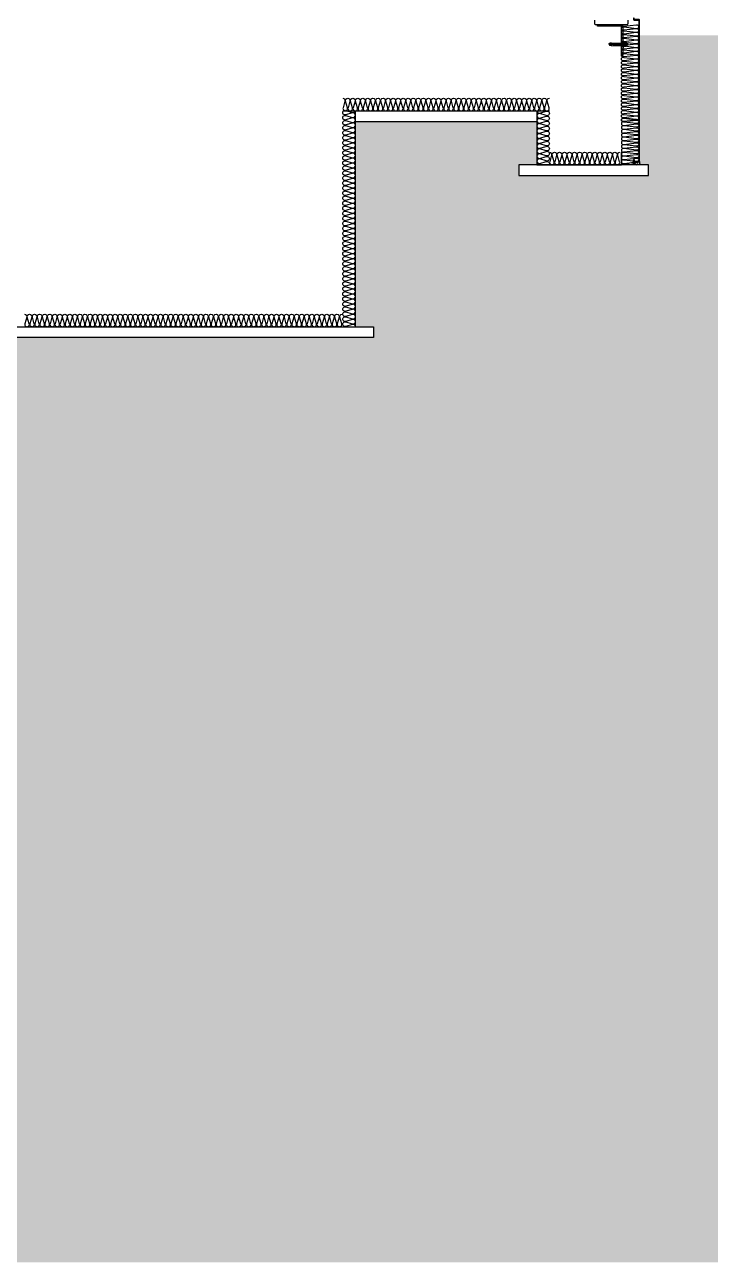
# Model space of a CAD drawing. Header units: millimetres. Extents: x 17311 to 801382, y -242618 to -104888.
# Drawn here: x 152504 to 156312, y -162158 to -155280 of the extents above; entities that cross this region are included whole.
import ezdxf

# ---------------------------------------------------------------- set-up
doc = ezdxf.new("R2010")
doc.units = ezdxf.units.MM
doc.header["$LTSCALE"] = 250
doc.linetypes.add('CENTER', pattern=[50.8, 31.75, -6.35, 6.35, -6.35])
doc.linetypes.add('HIDDEN2', pattern=[4.7625, 3.175, -1.5875])
for name, color, linetype in [('A-ETC-8', 8, 'Continuous'), ('A-FIN', 6, 'Continuous'), ('A-버림CONC', 4, 'Continuous'), ('EXTRUSION', 7, 'Continuous'), ('fastener', 1, 'Continuous'), ('ISL', 251, 'Continuous'), ('S-TEEL', 4, 'Continuous'), ('SCREW', 1, 'Continuous'), ('SEALANT', 252, 'Continuous'), ('지반', 254, 'Continuous')]:
    doc.layers.add(name, color=color, linetype=linetype)

# ---------------------------------------------------------------- blocks, each defined once
blk = doc.blocks.new('m12 set anchor')
at = {"layer": 'A-ETC-8'}
for p, q in [((-11, 5.5), (-11, 12.5)), ((-10.8, 3), (-0.5, 4)), ((-10.8, 0), (-10.8, 3)), ((-10.8, 0), (-0.5, 1)), ((-10.8, 0), (0.5, 0)), ((0, 14), (-9.5, 14)), ((0, 4), (-9.5, 4)), ((-4.8, 21), (-6, 19.8)), ((-6, 19.8), (6, 19.8)), ((-6, -49), (-6, 19.8)), ((-5.5, 5.5), (-5.5, 12.5)), ((-4.8, 21), (4.8, 21)), ((-4.8, -49), (-4.8, 21)), ((-0.5, 1), (-0.5, 4)), ((10.7, 3), (-0.5, 3)), ((0, 26), (0, -84)), ((0, 14), (9.5, 14)), ((0, 4), (9.5, 4)), ((0.5, 2), (10.7, 3)), ((0.5, -1), (0.5, 2)), ((0.5, -1), (10.7, 0)), ((6, 19.8), (4.8, 21)), ((4.8, -49), (4.8, 21)), ((5.5, 5.5), (5.5, 12.5)), ((6, -49), (6, 19.8)), ((10.7, 0), (10.7, 3)), ((11, 5.5), (11, 12.5)), ((-8.2, -67), (-7, -49)), ((-3.6, -67), (-8.2, -67)), ((-7, -49), (0, -49)), ((6, -46.6), (-6, -46.6)), ((-6, -67), (-6, -76.6)), ((2.6, -60.8), (-3.6, -54.7)), ((2.9, -60.5), (-3.2, -54.4)), ((-2.4, -64.1), (1.2, -64.1)), ((-2.4, -64.6), (1.2, -64.6)), ((-2.4, -67), (0, -67)), ((0, -49), (3.9, -49)), ((0, -67), (8.2, -67)), ((7, -49), (4.4, -49)), ((6, -67), (6, -76.6)), ((8.2, -67), (7, -49)), ((6, -69.4), (-6, -69.4)), ((6, -70.6), (-6, -70.6)), ((0, -79), (-6, -76.6)), ((-6, -76.6), (0, -76.6)), ((6, -76.6), (0, -76.6)), ((0, -79), (6, -76.6))]:
    blk.add_line(p, q, dxfattribs=at)
for centre, radius, start, end in [((-9.5, 12.5), 1.47, 90, 180), ((-9.5, 5.5), 1.47, 180, 270), ((-7, 12.5), 1.47, 0, 90), ((-7, 5.5), 1.47, 270, 0), ((-4, 12.5), 1.47, 90, 180), ((-4, 5.5), 1.47, 180, 270), ((4, 12.5), 1.47, 0, 90), ((4, 5.5), 1.47, 270, 0), ((7, 12.5), 1.47, 90, 180), ((7, 5.5), 1.47, 180, 270), ((9.5, 12.5), 1.47, 0, 90), ((9.5, 5.5), 1.47, 270, 0), ((-2.4, -53.5), 1.68, 45, 225), ((-2.4, -65.8), 1.68, 90, 225.58469), ((-2.4, -53.5), 1.2, 45, 225), ((-2.4, -65.8), 1.2, 90, 270), ((1, -50.1), 3.6, 225, 18.03778), ((1, -50.1), 3.12, 225, 20.93335), ((1.2, -62.2), 2.4, 270, 45), ((1.2, -62.2), 1.92, 270, 45)]:
    blk.add_arc(centre, radius, start, end, dxfattribs=at)
blk = doc.blocks.new('PH-4-16')
at = {"layer": 'SCREW'}
for p, q in [((-1.5, 0), (-1.5, -1)), ((1.5, 0), (1.5, -1.6)), ((0.1, -0.9), (-2, -1.2)), ((-2, -1.2), (-1.5, -1)), ((0.1, -1), (-2, -1.3)), ((-2, -1.3), (-1.5, -1.5)), ((2, -1.8), (-2, -2.4)), ((-2, -2.4), (-1.5, -2.2)), ((-2, -2.5), (-1.5, -2.7)), ((2, -3), (-2, -3.7)), ((-2, -3.6), (-1.5, -3.5)), ((-2, -3.8), (-1.5, -4)), ((2, -4.3), (-2, -4.9)), ((-2, -4.9), (-1.5, -4.7)), ((-2, -5), (-1.5, -5.2)), ((2, -5.5), (-2, -6.2)), ((-2, -6.1), (-1.5, -5.9)), ((-2, -6.2), (-1.5, -6.4)), ((2, -6.7), (-2, -7.4)), ((-2, -7.4), (-1.5, -7.2)), ((-2, -7.5), (-1.5, -7.7)), ((2, -8), (-2, -8.6)), ((-2, -8.6), (-1.5, -8.4)), ((-2, -8.7), (-1.5, -8.9)), ((2, -9.2), (-2, -9.9)), ((-2, -9.9), (-1.5, -9.7)), ((-2, -10), (-1.5, -10.2)), ((2, -10.5), (-2, -11.1)), ((-2, -11.1), (-1.5, -10.9)), ((-2, -11.2), (-1.5, -11.4)), ((2, -1.9), (-2, -2.5)), ((2, -3.1), (-2, -3.8)), ((2, -4.4), (-2, -5)), ((2, -5.6), (-2, -6.3)), ((2, -6.9), (-2, -7.5)), ((2, -8.1), (-2, -8.7)), ((2, -9.3), (-2, -10)), ((2, -10.6), (-2, -11.2)), ((0.1, -0.9), (-1.5, -1)), ((0.1, -1), (-1.5, -1.5)), ((-1.5, -1.5), (-1.5, -2.2)), ((1.5, -1.6), (-1.5, -2.2)), ((1.5, -2.1), (-1.5, -2.7)), ((-1.5, -2.7), (-1.5, -3.5)), ((1.5, -2.8), (-1.5, -3.5)), ((1.5, -3.3), (-1.5, -4)), ((1.5, -4.1), (-1.5, -4.7)), ((1.5, -4.6), (-1.5, -5.2)), ((-1.5, -5.2), (-1.5, -5.9)), ((1.5, -5.3), (-1.5, -5.9)), ((1.5, -5.8), (-1.5, -6.4)), ((-1.5, -6.4), (-1.5, -7.2)), ((1.5, -6.5), (-1.5, -7.2)), ((1.5, -7.1), (-1.5, -7.7)), ((-1.5, -7.7), (-1.5, -8.4)), ((1.5, -7.8), (-1.5, -8.4)), ((1.5, -8.3), (-1.5, -8.9)), ((-1.5, -8.9), (-1.5, -9.7)), ((1.5, -9), (-1.5, -9.7)), ((1.5, -9.5), (-1.5, -10.2)), ((-1.5, -10.2), (-1.5, -10.9)), ((1.5, -10.3), (-1.5, -10.9)), ((1.5, -10.8), (-1.5, -11.4)), ((-1.5, -11.4), (-1.5, -14.5)), ((-1.5, -14.5), (-1.1, -14.5)), ((0, -16), (-1.5, -14.5)), ((-1.1, -12.6), (-1.1, -14.5)), ((-1.1, -14.5), (0, -16)), ((0, -16), (1.5, -14.5)), ((1.5, -14.5), (0.4, -12.2)), ((1.5, -1.6), (2, -1.8)), ((2, -1.9), (1.5, -2.1)), ((1.5, -2.1), (1.5, -2.8)), ((2, -3), (1.5, -2.8)), ((2, -3.1), (1.5, -3.3)), ((1.5, -3.3), (1.5, -4.1)), ((2, -4.3), (1.5, -4.1)), ((2, -4.4), (1.5, -4.6)), ((1.5, -4.6), (1.5, -5.3)), ((2, -5.5), (1.5, -5.3)), ((2, -5.6), (1.5, -5.8)), ((1.5, -5.8), (1.5, -6.5)), ((2, -6.7), (1.5, -6.5)), ((2, -6.9), (1.5, -7.1)), ((1.5, -7.1), (1.5, -7.8)), ((2, -8), (1.5, -7.8)), ((2, -8.1), (1.5, -8.3)), ((1.5, -8.3), (1.5, -9)), ((2, -9.2), (1.5, -9)), ((2, -9.3), (1.5, -9.5)), ((1.5, -9.5), (1.5, -10.3)), ((2, -10.5), (1.5, -10.3)), ((2, -10.6), (1.5, -10.8)), ((1.5, -10.8), (1.5, -14.5))]:
    blk.add_line(p, q, dxfattribs=at)
at = {"layer": 'SCREW', "color": 1, "linetype": 'CENTER'}
blk.add_line((0, 4), (0, -17.7), dxfattribs=at)
at = {"layer": 'SCREW', "linetype": 'HIDDEN2'}
blk.add_line((-1.5, -4), (-1.5, -4.7), dxfattribs=at)
at = {"layer": 'SCREW'}
blk.add_lwpolyline([(3.5, 1), (3.5, 0), (-3.5, 0), (-3.5, 1, -0.336479), (-2.5, 2.2, -0.138717), (2.5, 2.2, -0.336479)], format="xyb", close=True, dxfattribs=at)
blk.add_lwpolyline([(-2.5, 2.2), (-2.3, 2), (-2.1, 1.9), (-1.8, 1.9), (-1.5, 2), (-1.3, 2), (-1, 2.1), (-0.8, 2.1), (-0.7, 2.1), (-0.6, 2.1), (-0.5, 2), (-0.5, 1.8), (-0.5, 1.6), (-0.5, 1.4), (-0.5, 1.2), (-0.5, 1), (-0.5, 0.8), (-0.4, 0.7), (-0.3, 0.6), (-0.1, 0.6), (0, 0.5), (0.1, 0.6), (0.3, 0.6), (0.4, 0.7), (0.5, 0.8), (0.5, 1), (0.5, 1.2), (0.5, 1.4), (0.5, 1.6), (0.5, 1.8), (0.5, 2), (0.6, 2.1), (0.7, 2.1), (0.8, 2.1), (1, 2.1), (1.3, 2), (1.5, 2), (1.8, 1.9), (2.1, 1.9), (2.3, 2), (2.5, 2.2)], dxfattribs=at)
for centre, radius, start, end in [((-1.9, -1.2), 0.0931, 139.86612, 209.92465), ((-1.9, -2.5), 0.0931, 139.86612, 209.92465), ((-1.9, -3.7), 0.0931, 139.86612, 209.92465), ((-1.9, -4.9), 0.0931, 139.86612, 209.92465), ((-1.9, -6.2), 0.0931, 139.86612, 209.92465), ((-1.9, -7.4), 0.0931, 139.86612, 209.92465), ((-1.9, -8.7), 0.0931, 139.86612, 209.92465), ((-1.9, -9.9), 0.0931, 139.86612, 209.92465), ((-1.9, -11.2), 0.0931, 139.86612, 209.92465), ((-0.3, -12.6), 0.815, 27.36497, 180), ((0, -0.9), 0.0605, 310.72712, 69.31493), ((1.9, -1.8), 0.0931, 319.86612, 29.92465), ((1.9, -3.1), 0.0931, 319.86612, 29.92465), ((1.9, -4.3), 0.0931, 319.86612, 29.92465), ((1.9, -5.6), 0.0931, 319.86612, 29.92465), ((1.9, -6.8), 0.0931, 319.86612, 29.92465), ((1.9, -8), 0.0931, 319.86612, 29.92465), ((1.9, -9.3), 0.0931, 319.86612, 29.92465), ((1.9, -10.5), 0.0931, 319.86612, 29.92465)]:
    blk.add_arc(centre, radius, start, end, dxfattribs=at)

msp = doc.modelspace()

# ---------------------------------------------------------------- hatches: boundary and pattern name
at = {"layer": '지반'}
h = msp.add_hatch(dxfattribs=at)
h.set_pattern_fill('EARTH', color=251, scale=70, angle=45)
h.paths.add_polyline_path([(19867.6, -155938.1), (19867.6, -162158.4), (170632.4, -162158.4), (170632.4, -155338.1), (155918.4, -155338.1), (155918.4, -156058.1), (155968.4, -156058.1), (155968.4, -156118.1), (155248.4, -156118.1), (155248.4, -156058.1), (155348.4, -156058.1), (155348.4, -155818.1), (154340.3, -155818.1), (154340.3, -156958.1), (154440.3, -156958.1), (154440.3, -157018.1), (151100.3, -157018.1), (151100.3, -156958.1), (151200.3, -156958.1), (151200.3, -155818.1), (147765.3, -155818.1), (147765.3, -156458.1), (147865.3, -156458.1), (147865.3, -156518.1), (146025.3, -156518.1), (146025.3, -156458.1), (146125.3, -156458.1), (146125.3, -155748.1), (134795.3, -155748.1), (134795.3, -157288.1), (134895.3, -157288.1), (134895.3, -157348.1), (134095.3, -157348.1), (134095.3, -157288.1), (134195.3, -157288.1), (134195.3, -156748.1), (127595.3, -156748.1), (127595.3, -157288.1), (127695.3, -157288.1), (127695.3, -157348.1), (126895.3, -157348.1), (126895.3, -157288.1), (126995.3, -157288.1), (126995.3, -156748.1), (117995.3, -156748.1), (117995.3, -157888.1), (118095.3, -157888.1), (118095.3, -157948.1), (114895.3, -157948.1), (114895.3, -157888.1), (114995.3, -157888.1), (114995.3, -156748.1), (107195.3, -156748.1), (107195.3, -157888.1), (107295.3, -157888.1), (107295.3, -157948.1), (104095.3, -157948.1), (104095.3, -157888.1), (104195.3, -157888.1), (104195.3, -156748.1), (96395.3, -156748.1), (96395.3, -157888.1), (96495.3, -157888.1), (96495.3, -157948.1), (93295.3, -157948.1), (93295.3, -157888.1), (93395.3, -157888.1), (93395.3, -156748.1), (92095.3, -156748.1), (92095.3, -157088.1), (92195.3, -157088.1), (92195.3, -157148.1), (90495.3, -157148.1), (90495.3, -157088.1), (90595.3, -157088.1), (90595.3, -156388.1), (91195.3, -156388.1), (91195.3, -155748.1), (86975.3, -155748.1), (86905.3, -155818.1), (85665.3, -155818.1), (85665.3, -156758.1), (85765.3, -156758.1), (85765.3, -156818.1), (82425.3, -156818.1), (82425.3, -156758.1), (82525.3, -156758.1), (82525.3, -155818.1), (80915.3, -155818.1), (80915.3, -156458.1), (81015.3, -156458.1), (81015.3, -156518.1), (79175.3, -156518.1), (79175.3, -156458.1), (79275.3, -156458.1), (79275.3, -155818.1), (77315.3, -155818.1), (77315.3, -156058.1), (77415.3, -156058.1), (77415.3, -156118.1), (76675.3, -156118.1), (76675.3, -156058.1), (76775.3, -156058.1), (76775.3, -155818.1), (75796.7, -155818.1), (75736.7, -155748.1), (74909.2, -155748.1), (74195.3, -156164.6), (74195.3, -156288.1), (75045.3, -156288.1), (75045.3, -157288.1), (75145.3, -157288.1), (75145.3, -157348.1), (73445.3, -157348.1), (73445.3, -157288.1), (73545.3, -157288.1), (73545.3, -156288.1), (73995.3, -156288.1), (73995.3, -155938.1), (73925.3, -155938.1), (73925.3, -156038.1), (73895.3, -156038.1), (73895.3, -155938.1)])

# ---------------------------------------------------------------- linework, layer by layer
at = {"layer": 'A-FIN', "elevation": 0}
for points in [[(155918.4, -156040.1), (155918.4, -155253.4, 0.414214), (155915.4, -155250.4), (155889.4, -155250.4), (155889.4, -155243.4), (155886.4, -155243.4), (155886.4, -155250.4, 0.414214), (155889.4, -155253.4), (155915.4, -155253.4), (155915.4, -156040.1)], [(155918.4, -156040.1, -0.414214), (155915.4, -156043.1), (155892.4, -156043.1), (155892.4, -156050.1), (155889.4, -156050.1), (155889.4, -156043.1, -0.414214), (155892.4, -156040.1), (155915.4, -156040.1)]]:
    msp.add_lwpolyline(points, format="xyb", dxfattribs=at)
at = {"layer": 'A-버림CONC'}
msp.add_line((154340.3, -155818.1), (155348.4, -155818.1), dxfattribs=at)
at = {"layer": 'A-버림CONC', "elevation": 0}
msp.add_lwpolyline([(155248.4, -156058.1), (155248.4, -156118.1), (155968.4, -156118.1), (155968.4, -156058.1)], close=True, dxfattribs=at)
msp.add_lwpolyline([(154340.3, -156958.1), (154440.3, -156958.1), (154440.3, -157018.1), (151100.3, -157018.1), (151100.3, -156958.1), (151200.3, -156958.1)], dxfattribs=at)
at = {"layer": 'ISL'}
msp.add_line((154270.3, -155758.1), (155418.4, -155758.1), dxfattribs=at)
at = {"layer": 'ISL', "elevation": 0}
for points in [[(155912.6, -155812.1, 0.285265), (155902.6, -155809.6), (155831.2, -155817.7, -0.509267), (155818.4, -155808.4, -0.509267), (155831.2, -155799.1), (155902.6, -155807.2, 1.372593), (155902.6, -155788.5), (155831.2, -155796.6, -0.509267), (155818.4, -155787.3, -0.509267), (155831.2, -155777.9), (155902.6, -155786, 1.372593), (155902.6, -155767.3), (155831.2, -155775.4, -0.509267), (155818.4, -155766.1, -0.509267), (155831.2, -155756.8), (155902.6, -155764.9, 1.372593), (155902.6, -155746.2), (155831.2, -155754.3, -0.509267), (155818.4, -155745, -0.509267), (155831.2, -155735.6), (155902.6, -155743.7, 1.372593), (155902.6, -155725.1), (155831.2, -155733.2, -0.509267), (155818.4, -155723.8, -0.509267), (155831.2, -155714.5), (155902.6, -155722.6, 1.372593), (155902.6, -155703.9), (155831.2, -155712, -0.509267), (155818.4, -155702.7, -0.509267), (155831.2, -155693.3), (155902.6, -155701.4, 1.372593), (155902.6, -155682.8), (155831.2, -155690.9, -0.509267), (155818.4, -155681.5, -0.509267), (155831.2, -155672.2), (155902.6, -155680.3, 1.372593), (155902.6, -155661.6), (155831.2, -155669.7, -0.509267), (155818.4, -155660.4, -0.509267), (155831.2, -155651.1), (155902.6, -155659.2, 1.372593), (155902.6, -155640.5), (155831.2, -155648.6, -0.509267), (155818.4, -155639.2, -0.509267), (155831.2, -155629.9), (155902.6, -155638, 1.372593), (155902.6, -155619.3), (155831.2, -155627.4, -0.509267), (155818.4, -155618.1, -0.509267), (155831.2, -155608.8), (155902.6, -155616.9, 1.372593), (155902.6, -155598.2), (155831.2, -155606.3, -0.509267), (155818.4, -155597, -0.509267), (155831.2, -155587.6), (155902.6, -155595.7, 1.372593), (155902.6, -155577.1), (155831.2, -155585.1, -0.509267), (155818.4, -155575.8, -0.509267), (155831.2, -155566.5), (155902.6, -155574.6, 1.372593), (155902.6, -155555.9), (155831.2, -155564, -0.509267), (155818.4, -155554.7, -0.509267), (155831.2, -155545.3), (155902.6, -155553.4, 1.372593), (155902.6, -155534.8), (155831.2, -155542.9, -0.509267), (155818.4, -155533.5, -0.509267), (155831.2, -155524.2), (155902.6, -155532.3, 1.372593), (155902.6, -155513.6), (155831.2, -155521.7, -0.509267), (155818.4, -155512.4, -0.509267), (155831.2, -155503), (155902.6, -155511.1, 1.372593), (155902.6, -155492.5), (155831.2, -155500.6, -0.509267), (155818.4, -155491.2, -0.509267), (155831.2, -155481.9), (155902.6, -155490, 1.372593), (155902.6, -155471.3), (155831.2, -155479.4, -0.509267), (155818.4, -155470.1, -0.509267), (155831.2, -155460.8), (155902.6, -155468.9, 1.372593), (155902.6, -155450.2), (155831.2, -155458.3, -0.509267), (155818.4, -155449, -0.509267), (155831.2, -155439.6), (155902.6, -155447.7, 1.372593), (155902.6, -155429), (155831.2, -155437.1, -0.509267), (155818.4, -155427.8, -0.509267), (155831.2, -155418.5), (155902.6, -155426.6, 1.372593), (155902.6, -155407.9), (155831.2, -155416, -0.509267), (155818.4, -155406.7, -0.509267), (155831.2, -155397.3), (155902.6, -155405.4, 1.372593), (155902.6, -155386.8), (155831.2, -155394.9, -0.509267), (155818.4, -155385.5, -0.509267), (155831.2, -155376.2), (155902.6, -155384.3, 1.372593), (155902.6, -155365.6), (155831.2, -155373.7, -0.509267), (155818.4, -155364.4, -0.509267), (155831.2, -155355), (155902.6, -155363.1, 1.372593), (155902.6, -155344.5), (155831.2, -155352.6, -0.509267), (155818.4, -155343.2, -0.509267), (155831.2, -155333.9), (155902.6, -155342, 1.372593), (155902.6, -155323.3), (155831.2, -155331.4, -0.509267), (155818.4, -155322.1, -0.509267), (155831.2, -155312.8), (155902.6, -155320.9, 1.372593), (155902.6, -155302.2), (155831.2, -155310.3, -0.509267), (155818.4, -155300.9, -0.509267), (155831.2, -155291.6), (155902.6, -155299.7, 1.372593), (155902.6, -155281), (155831.2, -155289.1, -0.498557), (155818.4, -155280.1)], [(154270.3, -155688.1, -0.509267), (154282.6, -155705.1), (154271.9, -155741.2, 1.372593), (154296.6, -155741.2), (154285.9, -155705.1, -0.509266), (154298.3, -155688.1, -0.509267), (154310.6, -155705.1), (154299.9, -155741.2, 1.372593), (154324.6, -155741.2), (154313.9, -155705.1, -0.509266), (154326.3, -155688.1, -0.509267), (154338.6, -155705.1), (154327.9, -155741.2, 1.372593), (154352.6, -155741.2), (154341.9, -155705.1, -0.509266), (154354.3, -155688.1, -0.509267), (154366.6, -155705.1), (154355.9, -155741.2, 1.372593), (154380.6, -155741.2), (154369.9, -155705.1, -0.509266), (154382.3, -155688.1, -0.509267), (154394.6, -155705.1), (154383.9, -155741.2, 1.372593), (154408.6, -155741.2), (154397.9, -155705.1, -0.509266), (154410.3, -155688.1, -0.509267), (154422.6, -155705.1), (154411.9, -155741.2, 1.372593), (154436.6, -155741.2), (154425.9, -155705.1, -0.509266), (154438.3, -155688.1, -0.509267), (154450.6, -155705.1), (154439.9, -155741.2, 1.372593), (154464.6, -155741.2), (154453.9, -155705.1, -0.509266), (154466.3, -155688.1, -0.509267), (154478.6, -155705.1), (154467.9, -155741.2, 1.372593), (154492.6, -155741.2), (154481.9, -155705.1, -0.509266), (154494.3, -155688.1, -0.509267), (154506.6, -155705.1), (154495.9, -155741.2, 1.372593), (154520.6, -155741.2), (154509.9, -155705.1, -0.509266), (154522.3, -155688.1, -0.509267), (154534.6, -155705.1), (154523.9, -155741.2, 1.372593), (154548.6, -155741.2), (154537.9, -155705.1, -0.509266), (154550.3, -155688.1, -0.509267), (154562.6, -155705.1), (154551.9, -155741.2, 1.372593), (154576.6, -155741.2), (154565.9, -155705.1, -0.509266), (154578.3, -155688.1, -0.509267), (154590.6, -155705.1), (154579.9, -155741.2, 1.372593), (154604.6, -155741.2), (154593.9, -155705.1, -0.509266), (154606.3, -155688.1, -0.509267), (154618.6, -155705.1), (154607.9, -155741.2, 1.372593), (154632.6, -155741.2), (154621.9, -155705.1, -0.509266), (154634.3, -155688.1, -0.509267), (154646.6, -155705.1), (154635.9, -155741.2, 1.372593), (154660.6, -155741.2), (154649.9, -155705.1, -0.509266), (154662.3, -155688.1, -0.509267), (154674.6, -155705.1), (154663.9, -155741.2, 1.372593), (154688.6, -155741.2), (154677.9, -155705.1, -0.509266), (154690.3, -155688.1, -0.509267), (154702.6, -155705.1), (154691.9, -155741.2, 1.372593), (154716.6, -155741.2), (154705.9, -155705.1, -0.509266), (154718.3, -155688.1, -0.509267), (154730.6, -155705.1), (154719.9, -155741.2, 1.372593), (154744.6, -155741.2), (154733.9, -155705.1, -0.509266), (154746.3, -155688.1, -0.509267), (154758.6, -155705.1), (154747.9, -155741.2, 1.372593), (154772.6, -155741.2), (154761.9, -155705.1, -0.509266), (154774.3, -155688.1, -0.509267), (154786.6, -155705.1), (154775.9, -155741.2, 1.372593), (154800.6, -155741.2), (154789.9, -155705.1, -0.509266), (154802.3, -155688.1, -0.509267), (154814.6, -155705.1), (154803.9, -155741.2, 1.372593), (154828.6, -155741.2), (154817.9, -155705.1, -0.509266), (154830.3, -155688.1, -0.509267), (154842.6, -155705.1), (154831.9, -155741.2, 1.372593), (154856.6, -155741.2), (154845.9, -155705.1, -0.509266), (154858.3, -155688.1, -0.509267), (154870.6, -155705.1), (154859.9, -155741.2, 1.372593), (154884.6, -155741.2), (154873.9, -155705.1, -0.509266), (154886.3, -155688.1, -0.509267), (154898.6, -155705.1), (154887.9, -155741.2, 1.372593), (154912.6, -155741.2), (154901.9, -155705.1, -0.509266), (154914.3, -155688.1, -0.509267), (154926.6, -155705.1), (154915.9, -155741.2, 1.372593), (154940.6, -155741.2), (154929.9, -155705.1, -0.509266), (154942.3, -155688.1, -0.509267), (154954.6, -155705.1), (154943.9, -155741.2, 1.372593), (154968.6, -155741.2), (154957.9, -155705.1, -0.509266), (154970.3, -155688.1, -0.509267), (154982.6, -155705.1), (154971.9, -155741.2, 1.372593), (154996.6, -155741.2), (154985.9, -155705.1, -0.509266), (154998.3, -155688.1, -0.509267), (155010.6, -155705.1), (154999.9, -155741.2, 1.372593), (155024.6, -155741.2), (155013.9, -155705.1, -0.509266), (155026.3, -155688.1, -0.509267), (155038.6, -155705.1), (155027.9, -155741.2, 1.372593), (155052.6, -155741.2), (155041.9, -155705.1, -0.509266), (155054.3, -155688.1, -0.509267), (155066.6, -155705.1), (155055.9, -155741.2, 1.372593), (155080.6, -155741.2), (155069.9, -155705.1, -0.509266), (155082.3, -155688.1, -0.509267), (155094.6, -155705.1), (155083.9, -155741.2, 1.372593), (155108.6, -155741.2), (155097.9, -155705.1, -0.509266), (155110.3, -155688.1, -0.509267), (155122.6, -155705.1), (155111.9, -155741.2, 1.372593), (155136.6, -155741.2), (155125.9, -155705.1, -0.509266), (155138.3, -155688.1, -0.509267), (155150.6, -155705.1), (155139.9, -155741.2, 1.372593), (155164.6, -155741.2), (155153.9, -155705.1, -0.509266), (155166.3, -155688.1, -0.509267), (155178.6, -155705.1), (155167.9, -155741.2, 1.372593), (155192.6, -155741.2), (155181.9, -155705.1, -0.509266), (155194.3, -155688.1, -0.509267), (155206.6, -155705.1), (155195.9, -155741.2, 1.372593), (155220.6, -155741.2), (155209.9, -155705.1, -0.509266), (155222.3, -155688.1, -0.509267), (155234.6, -155705.1), (155223.9, -155741.2, 1.372593), (155248.6, -155741.2), (155237.9, -155705.1, -0.509266), (155250.3, -155688.1, -0.509267), (155262.6, -155705.1), (155251.9, -155741.2, 1.372593), (155276.6, -155741.2), (155265.9, -155705.1, -0.509266), (155278.3, -155688.1, -0.509267), (155290.6, -155705.1), (155279.9, -155741.2, 1.372593), (155304.6, -155741.2), (155293.9, -155705.1, -0.509266), (155306.3, -155688.1, -0.509267), (155318.6, -155705.1), (155307.9, -155741.2, 1.372593), (155332.6, -155741.2), (155321.9, -155705.1, -0.509266), (155334.3, -155688.1, -0.509267), (155346.6, -155705.1), (155335.9, -155741.2, 1.372593), (155360.6, -155741.2), (155349.9, -155705.1, -0.509266), (155362.3, -155688.1, -0.509267), (155374.6, -155705.1), (155363.9, -155741.2, 1.372593), (155388.6, -155741.2), (155377.9, -155705.1, -0.509266), (155390.3, -155688.1, -0.509267), (155402.6, -155705.1), (155391.9, -155741.2, 1.372593), (155416.6, -155741.2), (155405.9, -155705.1, -0.509266), (155418.3, -155688.1)], [(154340.3, -156958.1, 0.509267), (154323.3, -156945.8), (154287.2, -156956.5, -1.372593), (154287.2, -156931.8), (154323.3, -156942.5, 0.509267), (154340.3, -156930.1, 0.509267), (154323.3, -156917.8), (154287.2, -156928.5, -1.372593), (154287.2, -156903.8), (154323.3, -156914.5, 0.509267), (154340.3, -156902.1, 0.509267), (154323.3, -156889.8), (154287.2, -156900.5, -1.372593), (154287.2, -156875.8), (154323.3, -156886.5, 0.509267), (154340.3, -156874.1, 0.509267), (154323.3, -156861.8), (154287.2, -156872.5, -1.372593), (154287.2, -156847.8), (154323.3, -156858.5, 0.509267), (154340.3, -156846.1, 0.509267), (154323.3, -156833.8), (154287.2, -156844.5, -1.372593), (154287.2, -156819.8), (154323.3, -156830.5, 0.509267), (154340.3, -156818.1, 0.509267), (154323.3, -156805.8), (154287.2, -156816.5, -1.372593), (154287.2, -156791.8), (154323.3, -156802.5, 0.509267), (154340.3, -156790.1, 0.509267), (154323.3, -156777.8), (154287.2, -156788.5, -1.372593), (154287.2, -156763.8), (154323.3, -156774.5, 0.509267), (154340.3, -156762.1, 0.509267), (154323.3, -156749.8), (154287.2, -156760.5, -1.372593), (154287.2, -156735.8), (154323.3, -156746.5, 0.509267), (154340.3, -156734.1, 0.509267), (154323.3, -156721.8), (154287.2, -156732.5, -1.372593), (154287.2, -156707.8), (154323.3, -156718.5, 0.509267), (154340.3, -156706.1, 0.509267), (154323.3, -156693.8), (154287.2, -156704.5, -1.372593), (154287.2, -156679.8), (154323.3, -156690.5, 0.509267), (154340.3, -156678.1, 0.509267), (154323.3, -156665.8), (154287.2, -156676.5, -1.372593), (154287.2, -156651.8), (154323.3, -156662.5, 0.509267), (154340.3, -156650.1, 0.509267), (154323.3, -156637.8), (154287.2, -156648.5, -1.372593), (154287.2, -156623.8), (154323.3, -156634.5, 0.509267), (154340.3, -156622.1, 0.509267), (154323.3, -156609.8), (154287.2, -156620.5, -1.372593), (154287.2, -156595.8), (154323.3, -156606.5, 0.509267), (154340.3, -156594.1, 0.509267), (154323.3, -156581.8), (154287.2, -156592.5, -1.372593), (154287.2, -156567.8), (154323.3, -156578.5, 0.509267), (154340.3, -156566.1, 0.509267), (154323.3, -156553.8), (154287.2, -156564.5, -1.372593), (154287.2, -156539.8), (154323.3, -156550.5, 0.509267), (154340.3, -156538.1, 0.509267), (154323.3, -156525.8), (154287.2, -156536.5, -1.372593), (154287.2, -156511.8), (154323.3, -156522.5, 0.509267), (154340.3, -156510.1, 0.509267), (154323.3, -156497.8), (154287.2, -156508.5, -1.372593), (154287.2, -156483.8), (154323.3, -156494.5, 0.509267), (154340.3, -156482.1, 0.509267), (154323.3, -156469.8), (154287.2, -156480.5, -1.372593), (154287.2, -156455.8), (154323.3, -156466.5, 0.509267), (154340.3, -156454.1, 0.509267), (154323.3, -156441.8), (154287.2, -156452.5, -1.372593), (154287.2, -156427.8), (154323.3, -156438.5, 0.509267), (154340.3, -156426.1, 0.509267), (154323.3, -156413.8), (154287.2, -156424.5, -1.372593), (154287.2, -156399.8), (154323.3, -156410.5, 0.509267), (154340.3, -156398.1, 0.509267), (154323.3, -156385.8), (154287.2, -156396.5, -1.372593), (154287.2, -156371.8), (154323.3, -156382.5, 0.509267), (154340.3, -156370.1, 0.509267), (154323.3, -156357.8), (154287.2, -156368.5, -1.372593), (154287.2, -156343.8), (154323.3, -156354.5, 0.509267), (154340.3, -156342.1, 0.509267), (154323.3, -156329.8), (154287.2, -156340.5, -1.372593), (154287.2, -156315.8), (154323.3, -156326.5, 0.509267), (154340.3, -156314.1, 0.509267), (154323.3, -156301.8), (154287.2, -156312.5, -1.372593), (154287.2, -156287.8), (154323.3, -156298.5, 0.509267), (154340.3, -156286.1, 0.509267), (154323.3, -156273.8), (154287.2, -156284.5, -1.372593), (154287.2, -156259.8), (154323.3, -156270.5, 0.509267), (154340.3, -156258.1, 0.509267), (154323.3, -156245.8), (154287.2, -156256.5, -1.372593), (154287.2, -156231.8), (154323.3, -156242.5, 0.509267), (154340.3, -156230.1, 0.509267), (154323.3, -156217.8), (154287.2, -156228.5, -1.372593), (154287.2, -156203.8), (154323.3, -156214.5, 0.509267), (154340.3, -156202.1, 0.509267), (154323.3, -156189.8), (154287.2, -156200.5, -1.372593), (154287.2, -156175.8), (154323.3, -156186.5, 0.509267), (154340.3, -156174.1, 0.509267), (154323.3, -156161.8), (154287.2, -156172.5, -1.372593), (154287.2, -156147.8), (154323.3, -156158.5, 0.509267), (154340.3, -156146.1, 0.509267), (154323.3, -156133.8), (154287.2, -156144.5, -1.372593), (154287.2, -156119.8), (154323.3, -156130.5, 0.509267), (154340.3, -156118.1, 0.509267), (154323.3, -156105.8), (154287.2, -156116.5, -1.372593), (154287.2, -156091.8), (154323.3, -156102.5, 0.509267), (154340.3, -156090.1, 0.509267), (154323.3, -156077.8), (154287.2, -156088.5, -1.372593), (154287.2, -156063.8), (154323.3, -156074.5, 0.509267), (154340.3, -156062.1, 0.509267), (154323.3, -156049.8), (154287.2, -156060.5, -1.372593), (154287.2, -156035.8), (154323.3, -156046.5, 0.509267), (154340.3, -156034.1, 0.509267), (154323.3, -156021.8), (154287.2, -156032.5, -1.372593), (154287.2, -156007.8), (154323.3, -156018.5, 0.509267), (154340.3, -156006.1, 0.509267), (154323.3, -155993.8), (154287.2, -156004.5, -1.372593), (154287.2, -155979.8), (154323.3, -155990.5, 0.509267), (154340.3, -155978.1, 0.509267), (154323.3, -155965.8), (154287.2, -155976.5, -1.372593), (154287.2, -155951.8), (154323.3, -155962.5, 0.509267), (154340.3, -155950.1, 0.509267), (154323.3, -155937.8), (154287.2, -155948.5, -1.372593), (154287.2, -155923.8), (154323.3, -155934.5, 0.509267), (154340.3, -155922.1, 0.509267), (154323.3, -155909.8), (154287.2, -155920.5, -1.372593), (154287.2, -155895.8), (154323.3, -155906.5, 0.509267), (154340.3, -155894.1, 0.509267), (154323.3, -155881.8), (154287.2, -155892.5, -1.372593), (154287.2, -155867.8), (154323.3, -155878.5, 0.509267), (154340.3, -155866.1, 0.509267), (154323.3, -155853.8), (154287.2, -155864.5, -1.372593), (154287.2, -155839.8), (154323.3, -155850.5, 0.509267), (154340.3, -155838.1, 0.509267), (154323.3, -155825.8), (154287.2, -155836.5, -1.372593), (154287.2, -155811.8), (154323.3, -155822.5, 0.509267), (154340.3, -155810.1, 0.509267), (154323.3, -155797.8), (154287.2, -155808.5, -1.372593), (154287.2, -155783.8), (154323.3, -155794.5, 0.509267), (154340.3, -155782.1, 0.509267), (154323.3, -155769.8), (154287.2, -155780.5, -1.372593), (154287.2, -155755.8), (154323.3, -155766.5, 0.509267), (154340.3, -155754.1)], [(155348.4, -155758.2, 0.509267), (155365.3, -155770.5), (155401.4, -155759.8, -1.372593), (155401.4, -155784.5), (155365.3, -155773.8, 0.509267), (155348.4, -155786.2, 0.509267), (155365.3, -155798.5), (155401.4, -155787.8, -1.372593), (155401.4, -155812.5), (155365.3, -155801.8, 0.509267), (155348.4, -155814.2, 0.509267), (155365.3, -155826.5), (155401.4, -155815.8, -1.372593), (155401.4, -155840.5), (155365.3, -155829.8, 0.509267), (155348.4, -155842.2, 0.509267), (155365.3, -155854.5), (155401.4, -155843.8, -1.372593), (155401.4, -155868.5), (155365.3, -155857.8, 0.509267), (155348.4, -155870.2, 0.509267), (155365.3, -155882.5), (155401.4, -155871.8, -1.372593), (155401.4, -155896.5), (155365.3, -155885.8, 0.509267), (155348.4, -155898.2, 0.509267), (155365.3, -155910.5), (155401.4, -155899.8, -1.372593), (155401.4, -155924.5), (155365.3, -155913.8, 0.509267), (155348.4, -155926.2, 0.509267), (155365.3, -155938.5), (155401.4, -155927.8, -1.372593), (155401.4, -155952.5), (155365.3, -155941.8, 0.509267), (155348.4, -155954.2, 0.509267), (155365.3, -155966.5), (155401.4, -155955.8, -1.372593), (155401.4, -155980.5), (155365.3, -155969.8, 0.509267), (155348.4, -155982.2, 0.509267), (155365.3, -155994.5), (155401.4, -155983.8, -1.372593), (155401.4, -156008.5), (155365.3, -155997.8, 0.509267), (155348.4, -156010.2, 0.509267), (155365.3, -156022.5), (155401.4, -156011.8, -1.372593), (155401.4, -156036.5), (155365.3, -156025.8, 0.509267), (155348.4, -156038.2, 0.509267), (155365.3, -156050.5), (155401.4, -156039.8, -0.670006), (155416.9, -156058.1, -0.670006)], [(155912.6, -155804.6, -0.285265), (155902.6, -155807.1), (155831.2, -155799, 0.509267), (155818.4, -155808.4, 0.509267), (155831.2, -155817.7), (155902.6, -155809.6, -1.372593), (155902.6, -155828.3), (155831.2, -155820.2, 0.509267), (155818.4, -155829.5, 0.509267), (155831.2, -155838.9), (155902.6, -155830.8, -1.372593), (155902.6, -155849.4), (155831.2, -155841.3, 0.509267), (155818.4, -155850.7, 0.509267), (155831.2, -155860), (155902.6, -155851.9, -1.372593), (155902.6, -155870.6), (155831.2, -155862.5, 0.509267), (155818.4, -155871.8, 0.509267), (155831.2, -155881.1), (155902.6, -155873, -1.372593), (155902.6, -155891.7), (155831.2, -155883.6, 0.509267), (155818.4, -155893, 0.509267), (155831.2, -155902.3), (155902.6, -155894.2, -1.372593), (155902.6, -155912.9), (155831.2, -155904.8, 0.509267), (155818.4, -155914.1, 0.509267), (155831.2, -155923.4), (155902.6, -155915.3, -1.372593), (155902.6, -155934), (155831.2, -155925.9, 0.509267), (155818.4, -155935.2, 0.509267), (155831.2, -155944.6), (155902.6, -155936.5, -1.372593), (155902.6, -155955.1), (155831.2, -155947, 0.509267), (155818.4, -155956.4, 0.509267), (155831.2, -155965.7), (155902.6, -155957.6, -1.372593), (155902.6, -155976.3), (155831.2, -155968.2, 0.509267), (155818.4, -155977.5, 0.509267), (155831.2, -155986.9), (155902.6, -155978.8, -1.372593), (155902.6, -155997.4), (155831.2, -155989.3, 0.509267), (155818.4, -155998.7, 0.509267), (155831.2, -156008), (155902.6, -155999.9, -1.372593), (155902.6, -156018.6), (155831.2, -156010.5, 0.509267), (155818.4, -156019.8, 0.509267), (155831.2, -156029.2), (155902.6, -156021.1, -1.372593), (155902.6, -156039.7), (155831.2, -156031.6, 0.509267), (155818.4, -156041, 0.509267), (155831.2, -156050.3), (155894.3, -156043.1)], [(155418.4, -155988.1, -0.509267), (155430.7, -156005.1), (155420, -156041.2, 1.372593), (155444.7, -156041.2), (155434, -156005.1, -0.509267), (155446.4, -155988.1, -0.509267), (155458.7, -156005.1), (155448, -156041.2, 1.372593), (155472.7, -156041.2), (155462, -156005.1, -0.509267), (155474.4, -155988.1, -0.509267), (155486.7, -156005.1), (155476, -156041.2, 1.372593), (155500.7, -156041.2), (155490, -156005.1, -0.509267), (155502.4, -155988.1, -0.509267), (155514.7, -156005.1), (155504, -156041.2, 1.372593), (155528.7, -156041.2), (155518, -156005.1, -0.509267), (155530.4, -155988.1, -0.509267), (155542.7, -156005.1), (155532, -156041.2, 1.372593), (155556.7, -156041.2), (155546, -156005.1, -0.509267), (155558.4, -155988.1, -0.509267), (155570.7, -156005.1), (155560, -156041.2, 1.372593), (155584.7, -156041.2), (155574, -156005.1, -0.509267), (155586.4, -155988.1, -0.509267), (155598.7, -156005.1), (155588, -156041.2, 1.372593), (155612.7, -156041.2), (155602, -156005.1, -0.509267), (155614.4, -155988.1, -0.509267), (155626.7, -156005.1), (155616, -156041.2, 1.372593), (155640.7, -156041.2), (155630, -156005.1, -0.509267), (155642.4, -155988.1, -0.509267), (155654.7, -156005.1), (155644, -156041.2, 1.372593), (155668.7, -156041.2), (155658, -156005.1, -0.509267), (155670.4, -155988.1, -0.509267), (155682.7, -156005.1), (155672, -156041.2, 1.372593), (155696.7, -156041.2), (155686, -156005.1, -0.509267), (155698.4, -155988.1, -0.509267), (155710.7, -156005.1), (155700, -156041.2, 1.372593), (155724.7, -156041.2), (155714, -156005.1, -0.509267), (155726.4, -155988.1, -0.509267), (155738.7, -156005.1), (155728, -156041.2, 1.372593), (155752.7, -156041.2), (155742, -156005.1, -0.509267), (155754.4, -155988.1, -0.509267), (155766.7, -156005.1), (155756, -156041.2, 1.372593), (155780.7, -156041.2), (155770, -156005.1, -0.509267), (155782.4, -155988.1, -0.509267), (155794.7, -156005.1), (155784, -156041.2, 1.372593), (155808.7, -156041.2), (155798, -156005.1, -0.509267), (155810.4, -155988.1)], [(155860.8, -156056.1), (155831.2, -156052.8, 0.38421), (155819.2, -156058.1)], [(152502.3, -156888.1, -0.509267), (152514.6, -156905.1), (152503.9, -156941.2, 1.372593), (152528.6, -156941.2), (152517.9, -156905.1, -0.509267), (152530.3, -156888.1, -0.509267), (152542.6, -156905.1), (152531.9, -156941.2, 1.372593), (152556.6, -156941.2), (152545.9, -156905.1, -0.509267), (152558.3, -156888.1, -0.509267), (152570.6, -156905.1), (152559.9, -156941.2, 1.372593), (152584.6, -156941.2), (152573.9, -156905.1, -0.509267), (152586.3, -156888.1, -0.509267), (152598.6, -156905.1), (152587.9, -156941.2, 1.372593), (152612.6, -156941.2), (152601.9, -156905.1, -0.509267), (152614.3, -156888.1, -0.509267), (152626.6, -156905.1), (152615.9, -156941.2, 1.372593), (152640.6, -156941.2), (152629.9, -156905.1, -0.509267), (152642.3, -156888.1, -0.509267), (152654.6, -156905.1), (152643.9, -156941.2, 1.372593), (152668.6, -156941.2), (152657.9, -156905.1, -0.509267), (152670.3, -156888.1, -0.509267), (152682.6, -156905.1), (152671.9, -156941.2, 1.372593), (152696.6, -156941.2), (152685.9, -156905.1, -0.509267), (152698.3, -156888.1, -0.509267), (152710.6, -156905.1), (152699.9, -156941.2, 1.372593), (152724.6, -156941.2), (152713.9, -156905.1, -0.509267), (152726.3, -156888.1, -0.509267), (152738.6, -156905.1), (152727.9, -156941.2, 1.372593), (152752.6, -156941.2), (152741.9, -156905.1, -0.509267), (152754.3, -156888.1, -0.509267), (152766.6, -156905.1), (152755.9, -156941.2, 1.372593), (152780.6, -156941.2), (152769.9, -156905.1, -0.509267), (152782.3, -156888.1, -0.509267), (152794.6, -156905.1), (152783.9, -156941.2, 1.372593), (152808.6, -156941.2), (152797.9, -156905.1, -0.509267), (152810.3, -156888.1, -0.509267), (152822.6, -156905.1), (152811.9, -156941.2, 1.372593), (152836.6, -156941.2), (152825.9, -156905.1, -0.509267), (152838.3, -156888.1, -0.509267), (152850.6, -156905.1), (152839.9, -156941.2, 1.372593), (152864.6, -156941.2), (152853.9, -156905.1, -0.509267), (152866.3, -156888.1, -0.509267), (152878.6, -156905.1), (152867.9, -156941.2, 1.372593), (152892.6, -156941.2), (152881.9, -156905.1, -0.509267), (152894.3, -156888.1, -0.509267), (152906.6, -156905.1), (152895.9, -156941.2, 1.372593), (152920.6, -156941.2), (152909.9, -156905.1, -0.509267), (152922.3, -156888.1, -0.509267), (152934.6, -156905.1), (152923.9, -156941.2, 1.372593), (152948.6, -156941.2), (152937.9, -156905.1, -0.509267), (152950.3, -156888.1, -0.509267), (152962.6, -156905.1), (152951.9, -156941.2, 1.372593), (152976.6, -156941.2), (152965.9, -156905.1, -0.509267), (152978.3, -156888.1, -0.509267), (152990.6, -156905.1), (152979.9, -156941.2, 1.372593), (153004.6, -156941.2), (152993.9, -156905.1, -0.509267), (153006.3, -156888.1, -0.509267), (153018.6, -156905.1), (153007.9, -156941.2, 1.372593), (153032.6, -156941.2), (153021.9, -156905.1, -0.509267), (153034.3, -156888.1, -0.509267), (153046.6, -156905.1), (153035.9, -156941.2, 1.372593), (153060.6, -156941.2), (153049.9, -156905.1, -0.509267), (153062.3, -156888.1, -0.509267), (153074.6, -156905.1), (153063.9, -156941.2, 1.372593), (153088.6, -156941.2), (153077.9, -156905.1, -0.509267), (153090.3, -156888.1, -0.509267), (153102.6, -156905.1), (153091.9, -156941.2, 1.372593), (153116.6, -156941.2), (153105.9, -156905.1, -0.509267), (153118.3, -156888.1, -0.509267), (153130.6, -156905.1), (153119.9, -156941.2, 1.372593), (153144.6, -156941.2), (153133.9, -156905.1, -0.509267), (153146.3, -156888.1, -0.509267), (153158.6, -156905.1), (153147.9, -156941.2, 1.372593), (153172.6, -156941.2), (153161.9, -156905.1, -0.509267), (153174.3, -156888.1, -0.509267), (153186.6, -156905.1), (153175.9, -156941.2, 1.372593), (153200.6, -156941.2), (153189.9, -156905.1, -0.509267), (153202.3, -156888.1, -0.509267), (153214.6, -156905.1), (153203.9, -156941.2, 1.372593), (153228.6, -156941.2), (153217.9, -156905.1, -0.509267), (153230.3, -156888.1, -0.509267), (153242.6, -156905.1), (153231.9, -156941.2, 1.372593), (153256.6, -156941.2), (153245.9, -156905.1, -0.509267), (153258.3, -156888.1, -0.509267), (153270.6, -156905.1), (153259.9, -156941.2, 1.372593), (153284.6, -156941.2), (153273.9, -156905.1, -0.509267), (153286.3, -156888.1, -0.509267), (153298.6, -156905.1), (153287.9, -156941.2, 1.372593), (153312.6, -156941.2), (153301.9, -156905.1, -0.509267), (153314.3, -156888.1, -0.509267), (153326.6, -156905.1), (153315.9, -156941.2, 1.372593), (153340.6, -156941.2), (153329.9, -156905.1, -0.509267), (153342.3, -156888.1, -0.509267), (153354.6, -156905.1), (153343.9, -156941.2, 1.372593), (153368.6, -156941.2), (153357.9, -156905.1, -0.509267), (153370.3, -156888.1, -0.509267), (153382.6, -156905.1), (153371.9, -156941.2, 1.372593), (153396.6, -156941.2), (153385.9, -156905.1, -0.509267), (153398.3, -156888.1, -0.509267), (153410.6, -156905.1), (153399.9, -156941.2, 1.372593), (153424.6, -156941.2), (153413.9, -156905.1, -0.509267), (153426.3, -156888.1, -0.509267), (153438.6, -156905.1), (153427.9, -156941.2, 1.372593), (153452.6, -156941.2), (153441.9, -156905.1, -0.509267), (153454.3, -156888.1, -0.509267), (153466.6, -156905.1), (153455.9, -156941.2, 1.372593), (153480.6, -156941.2), (153469.9, -156905.1, -0.509267), (153482.3, -156888.1, -0.509267), (153494.6, -156905.1), (153483.9, -156941.2, 1.372593), (153508.6, -156941.2), (153497.9, -156905.1, -0.509267), (153510.3, -156888.1, -0.509267), (153522.6, -156905.1), (153511.9, -156941.2, 1.372593), (153536.6, -156941.2), (153525.9, -156905.1, -0.509267), (153538.3, -156888.1, -0.509267), (153550.6, -156905.1), (153539.9, -156941.2, 1.372593), (153564.6, -156941.2), (153553.9, -156905.1, -0.509267), (153566.3, -156888.1, -0.509267), (153578.6, -156905.1), (153567.9, -156941.2, 1.372593), (153592.6, -156941.2), (153581.9, -156905.1, -0.509267), (153594.3, -156888.1, -0.509267), (153606.6, -156905.1), (153595.9, -156941.2, 1.372593), (153620.6, -156941.2), (153609.9, -156905.1, -0.509267), (153622.3, -156888.1, -0.509267), (153634.6, -156905.1), (153623.9, -156941.2, 1.372593), (153648.6, -156941.2), (153637.9, -156905.1, -0.509267), (153650.3, -156888.1, -0.509267), (153662.6, -156905.1), (153651.9, -156941.2, 1.372593), (153676.6, -156941.2), (153665.9, -156905.1, -0.509267), (153678.3, -156888.1, -0.509267), (153690.6, -156905.1), (153679.9, -156941.2, 1.372593), (153704.6, -156941.2), (153693.9, -156905.1, -0.509267), (153706.3, -156888.1, -0.509267), (153718.6, -156905.1), (153707.9, -156941.2, 1.372593), (153732.6, -156941.2), (153721.9, -156905.1, -0.509267), (153734.3, -156888.1, -0.509267), (153746.6, -156905.1), (153735.9, -156941.2, 1.372593), (153760.6, -156941.2), (153749.9, -156905.1, -0.509267), (153762.3, -156888.1, -0.509267), (153774.6, -156905.1), (153763.9, -156941.2, 1.372593), (153788.6, -156941.2), (153777.9, -156905.1, -0.509267), (153790.3, -156888.1, -0.509267), (153802.6, -156905.1), (153791.9, -156941.2, 1.372593), (153816.6, -156941.2), (153805.9, -156905.1, -0.509267), (153818.3, -156888.1, -0.509267), (153830.6, -156905.1), (153819.9, -156941.2, 1.372593), (153844.6, -156941.2), (153833.9, -156905.1, -0.509267), (153846.3, -156888.1, -0.509267), (153858.6, -156905.1), (153847.9, -156941.2, 1.372593), (153872.6, -156941.2), (153861.9, -156905.1, -0.509267), (153874.3, -156888.1, -0.509267), (153886.6, -156905.1), (153875.9, -156941.2, 1.372593), (153900.6, -156941.2), (153889.9, -156905.1, -0.509267), (153902.3, -156888.1, -0.509267), (153914.6, -156905.1), (153903.9, -156941.2, 1.372593), (153928.6, -156941.2), (153917.9, -156905.1, -0.509267), (153930.3, -156888.1, -0.509267), (153942.6, -156905.1), (153931.9, -156941.2, 1.372593), (153956.6, -156941.2), (153945.9, -156905.1, -0.509267), (153958.3, -156888.1, -0.509267), (153970.6, -156905.1), (153959.9, -156941.2, 1.372593), (153984.6, -156941.2), (153973.9, -156905.1, -0.509267), (153986.3, -156888.1, -0.509267), (153998.6, -156905.1), (153987.9, -156941.2, 1.372593), (154012.6, -156941.2), (154001.9, -156905.1, -0.509267), (154014.3, -156888.1, -0.509267), (154026.6, -156905.1), (154015.9, -156941.2, 1.372593), (154040.6, -156941.2), (154029.9, -156905.1, -0.509267), (154042.3, -156888.1, -0.509267), (154054.6, -156905.1), (154043.9, -156941.2, 1.372593), (154068.6, -156941.2), (154057.9, -156905.1, -0.509267), (154070.3, -156888.1, -0.509267), (154082.6, -156905.1), (154071.9, -156941.2, 1.372593), (154096.6, -156941.2), (154085.9, -156905.1, -0.509267), (154098.3, -156888.1, -0.509267), (154110.6, -156905.1), (154099.9, -156941.2, 1.372593), (154124.6, -156941.2), (154113.9, -156905.1, -0.509267), (154126.3, -156888.1, -0.509267), (154138.6, -156905.1), (154127.9, -156941.2, 1.372593), (154152.6, -156941.2), (154141.9, -156905.1, -0.509267), (154154.3, -156888.1, -0.509267), (154166.6, -156905.1), (154155.9, -156941.2, 1.372593), (154180.6, -156941.2), (154169.9, -156905.1, -0.509267), (154182.3, -156888.1, -0.509267), (154194.6, -156905.1), (154183.9, -156941.2, 1.372593), (154208.6, -156941.2), (154197.9, -156905.1, -0.509267), (154210.3, -156888.1, -0.509267), (154222.6, -156905.1), (154211.9, -156941.2, 1.372593), (154236.6, -156941.2), (154225.9, -156905.1, -0.509267), (154238.3, -156888.1, -0.509267), (154250.6, -156905.1), (154239.9, -156941.2, 1.372593), (154264.6, -156941.2), (154253.9, -156905.1, -0.509267), (154266.3, -156888.1)]]:
    msp.add_lwpolyline(points, format="xyb", dxfattribs=at)
for points in [[(151200.3, -155758.1), (151200.3, -156958.1), (154340.3, -156958.1), (154340.3, -155758.1)], [(155348.4, -155758.1), (155348.4, -156058.1), (155818.4, -156058.1), (155818.4, -155988.1)]]:
    msp.add_lwpolyline(points, dxfattribs=at)
at = {"layer": 'S-TEEL', "elevation": 0}
msp.add_lwpolyline([(155853.5, -155254.1), (155853.5, -155274.1, -0.414214), (155847.5, -155280.1), (155676.5, -155280.1, -0.414214), (155670.5, -155274.1), (155670.5, -155254.1)], format="xyb", dxfattribs=at)
msp.add_lwpolyline([(155818.4, -155450.1), (155818.4, -155288.1), (155686.4, -155288.1), (155686.4, -155280.1), (155818.4, -155280.1, -0.414214), (155826.4, -155288.1), (155826.4, -155450.1)], format="xyb", close=True, dxfattribs=at)
for points in [[(155830.4, -155408.1), (155830.4, -155368.1), (155826.4, -155368.1), (155826.4, -155408.1)], [(155889.4, -156058.1), (155859.4, -156058.1), (155859.4, -156056.1), (155887.4, -156056.1), (155887.4, -156028.1), (155889.4, -156028.1)]]:
    msp.add_lwpolyline(points, close=True, dxfattribs=at)
at = {"layer": 'SEALANT'}
msp.add_arc((156010.3, -156031), 92.4, 185.67333, 197.07725, dxfattribs=at)
at = {"layer": 'SEALANT', "extrusion": (0, 0, -1)}
msp.add_ellipse((155903, -156050.6), major_axis=(0, 7.5), ratio=0.921254, dxfattribs=at)

# ---------------------------------------------------------------- block references
at = {"layer": 'EXTRUSION', "xscale": -1, "rotation": 270}
msp.add_blockref('PH-4-16', (155892.4, -156046.6), dxfattribs=at)
at = {"layer": 'fastener', "xscale": -1, "rotation": 270}
msp.add_blockref('m12 set anchor', (155830.4, -155388.1), dxfattribs=at)

doc.saveas('drawing.dxf')
